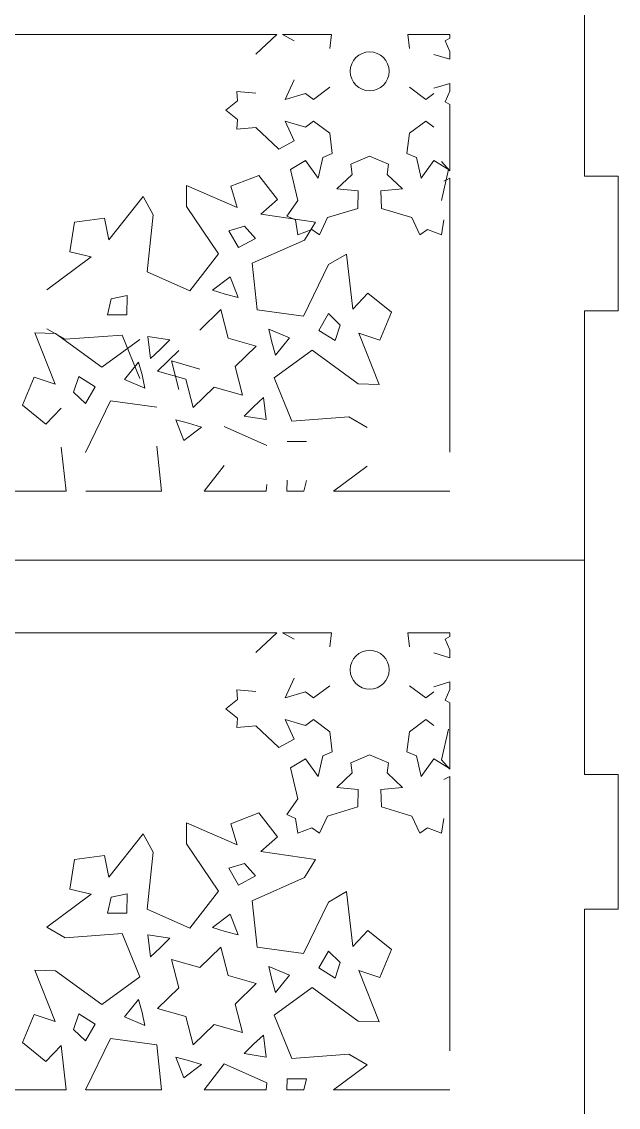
# Model space of a CAD drawing. Header units: centimetres. Extents: x -23 to 23, y -30.7 to 30.7.
# Drawn here: x 9.75 to 20.38, y -19.08 to 0.25 of the extents above; entities that cross this region are included whole.
import ezdxf

# ---------------------------------------------------------------- set-up
doc = ezdxf.new("R2010")
doc.units = ezdxf.units.CM
doc.header["$MEASUREMENT"] = 0
doc.layers.add('layer 1', color=7, linetype='Continuous')

msp = doc.modelspace()

# ---------------------------------------------------------------- linework, layer by layer
at = {"layer": 'layer 1', "color": 1, "lineweight": 9}
for points in [[(19.77875, -2.49902), (19.77875, -2.49902), (19.77875, 5.75804), (19.77875, 5.75804)], [(9.02391, 0.02076), (9.02391, 0.02076), (14.29071, 0.02076), (14.29071, 0.02076)], [(13.91714, -0.32854), (13.91714, -0.32854), (14.29072, 0.02076), (14.29072, 0.02076)], [(14.39593, 0.02076), (14.39593, 0.02076), (15.2679, 0.02076), (15.2679, 0.02076)], [(14.39593, 0.02076), (14.39593, 0.02076), (14.60269, -0.09202), (14.60269, -0.09202)], [(15.26791, 0.02076), (15.26791, 0.02076), (15.2383, -0.22556), (15.2383, -0.22556)], [(16.62621, 0.02076), (16.62621, 0.02076), (17.37895, 0.02076), (17.37895, 0.02076)], [(16.62621, 0.02076), (16.62621, 0.02076), (16.65583, -0.22556), (16.65583, -0.22556)], [(17.37897, -0.04425), (17.37897, -0.04425), (17.37897, 0.02076), (17.37897, 0.02076)], [(17.29141, -0.09201), (17.29141, -0.09201), (17.37895, -0.28168), (17.37895, -0.28168)], [(17.37897, -0.04425), (17.37897, -0.04425), (17.29143, -0.09201), (17.29143, -0.09201)], [(17.09197, -0.3334), (17.09197, -0.3334), (17.37895, -0.41942), (17.37895, -0.41942)], [(17.37897, -0.41943), (17.37897, -0.41943), (17.37897, -0.28168), (17.37897, -0.28168)], [(14.6027, -0.78546), (14.6027, -0.78546), (14.44138, -1.13498), (14.44138, -1.13498)], [(14.94748, -1.13699), (14.94748, -1.13699), (15.23829, -0.91899), (15.23829, -0.91899)], [(16.94664, -1.13699), (16.94664, -1.13699), (16.65583, -0.91899), (16.65583, -0.91899)], [(17.09197, -0.9361), (17.09197, -0.9361), (17.37895, -0.85008), (17.37895, -0.85008)], [(17.37897, -0.98782), (17.37897, -0.98782), (17.37897, -0.85008), (17.37897, -0.85008)], [(13.91714, -1.02197), (13.91714, -1.02197), (13.57899, -0.99419), (13.57899, -0.99419)], [(13.57899, -0.99419), (13.57899, -0.99419), (13.5944, -1.16119), (13.5944, -1.16119)], [(14.80215, -1.02685), (14.80215, -1.02685), (14.44138, -1.13498), (14.44138, -1.13498)], [(14.80215, -1.02685), (14.80215, -1.02685), (14.94748, -1.13699), (14.94748, -1.13699)], [(17.09197, -1.02685), (17.09197, -1.02685), (16.94664, -1.13699), (16.94664, -1.13699)], [(17.29141, -1.17749), (17.29141, -1.17749), (17.37895, -0.98782), (17.37895, -0.98782)], [(13.5944, -1.16119), (13.5944, -1.16119), (13.38566, -1.32818), (13.38566, -1.32818)], [(13.5944, -1.4952), (13.5944, -1.4952), (13.38566, -1.3282), (13.38566, -1.3282)], [(17.37897, -1.22525), (17.37897, -1.22525), (17.29143, -1.17749), (17.29143, -1.17749)], [(17.37897, -2.40579), (17.37897, -2.40579), (17.37897, -1.22525), (17.37897, -1.22525)], [(13.57899, -1.6622), (13.57899, -1.6622), (13.5944, -1.4952), (13.5944, -1.4952)], [(14.80215, -1.62953), (14.80215, -1.62953), (14.44138, -1.5214), (14.44138, -1.5214)], [(14.6027, -1.87093), (14.6027, -1.87093), (14.44138, -1.5214), (14.44138, -1.5214)], [(14.80215, -1.62953), (14.80215, -1.62953), (14.94748, -1.5194), (14.94748, -1.5194)], [(14.94748, -1.5194), (14.94748, -1.5194), (15.23829, -1.7374), (15.23829, -1.7374)], [(16.94664, -1.5194), (16.94664, -1.5194), (16.65583, -1.7374), (16.65583, -1.7374)], [(17.09197, -1.62953), (17.09197, -1.62953), (16.94664, -1.5194), (16.94664, -1.5194)], [(13.91714, -1.63439), (13.91714, -1.63439), (13.57899, -1.66218), (13.57899, -1.66218)], [(13.91714, -1.63439), (13.91714, -1.63439), (14.32949, -2.01996), (14.32949, -2.01996)], [(15.28168, -2.09824), (15.28168, -2.09824), (15.23829, -1.7374), (15.23829, -1.7374)], [(16.61244, -2.09824), (16.61244, -2.09824), (16.65583, -1.7374), (16.65583, -1.7374)], [(14.32949, -2.01996), (14.32949, -2.01996), (14.6027, -1.87093), (14.6027, -1.87093)], [(15.11363, -2.16905), (15.11363, -2.16905), (15.28168, -2.09826), (15.28168, -2.09826)], [(16.78049, -2.16905), (16.78049, -2.16905), (16.61244, -2.09826), (16.61244, -2.09826)], [(14.53919, -2.38317), (14.53919, -2.38317), (14.80486, -2.22107), (14.80486, -2.22107)], [(14.80485, -2.22107), (14.80485, -2.22107), (15.02689, -2.53554), (15.02689, -2.53554)], [(15.11363, -2.16905), (15.11363, -2.16905), (15.02689, -2.53556), (15.02689, -2.53556)], [(15.61286, -2.28946), (15.61286, -2.28946), (15.94706, -2.14661), (15.94706, -2.14661)], [(15.63558, -2.47038), (15.63558, -2.47038), (15.61286, -2.28946), (15.61286, -2.28946)], [(16.28126, -2.28946), (16.28126, -2.28946), (15.94706, -2.14661), (15.94706, -2.14661)], [(16.25854, -2.47038), (16.25854, -2.47038), (16.28125, -2.28946), (16.28125, -2.28946)], [(16.78049, -2.16905), (16.78049, -2.16905), (16.86723, -2.53556), (16.86723, -2.53556)], [(17.08927, -2.22107), (17.08927, -2.22107), (16.86723, -2.53554), (16.86723, -2.53554)], [(17.35494, -2.38317), (17.35494, -2.38317), (17.08927, -2.22107), (17.08927, -2.22107)], [(17.22721, -2.23962), (17.22721, -2.23962), (17.37897, -2.40579), (17.37897, -2.40579)], [(13.97434, -2.49091), (13.97434, -2.49091), (13.47138, -2.68157), (13.47138, -2.68157)], [(13.97434, -2.49091), (13.97434, -2.49091), (14.30176, -2.91767), (14.30176, -2.91767)], [(14.66691, -2.93305), (14.66691, -2.93305), (14.53918, -2.38317), (14.53918, -2.38317)], [(15.63558, -2.47038), (15.63558, -2.47038), (15.36155, -2.72874), (15.36155, -2.72874)], [(16.25854, -2.47038), (16.25854, -2.47038), (16.53257, -2.72874), (16.53257, -2.72874)], [(17.22721, -2.93305), (17.22721, -2.93305), (17.35494, -2.38317), (17.35494, -2.38317)], [(19.77875, -2.49902), (19.77875, -2.49902), (20.3787, -2.49902), (20.3787, -2.49902)], [(20.3787, -4.8988), (20.3787, -4.8988), (20.3787, -2.49902), (20.3787, -2.49902)], [(12.68136, -2.66743), (12.68136, -2.66743), (12.68057, -3.04032), (12.68057, -3.04032)], [(13.58437, -3.0581), (13.58437, -3.0581), (12.68136, -2.66743), (12.68136, -2.66743)], [(13.47138, -2.68157), (13.47138, -2.68157), (13.58437, -3.0581), (13.58437, -3.0581)], [(17.37897, -2.53763), (17.37897, -2.53763), (17.26803, -2.58872), (17.26803, -2.58872)], [(17.37897, -7.41858), (17.37897, -7.41858), (17.37897, -2.53763), (17.37897, -2.53763)], [(11.30041, -3.63303), (11.30041, -3.63303), (11.91086, -2.86138), (11.91086, -2.86138)], [(11.91086, -2.86138), (11.91086, -2.86138), (12.08808, -3.18946), (12.08808, -3.18946)], [(15.74492, -2.76381), (15.74492, -2.76381), (15.36155, -2.72876), (15.36155, -2.72876)], [(15.73736, -3.07493), (15.73736, -3.07493), (15.7449, -2.76379), (15.7449, -2.76379)], [(16.14922, -2.76381), (16.14922, -2.76381), (16.53258, -2.72876), (16.53258, -2.72876)], [(16.15676, -3.07493), (16.15676, -3.07493), (16.14922, -2.76379), (16.14922, -2.76379)], [(12.68057, -3.04032), (12.68057, -3.04032), (13.25426, -3.88267), (13.25426, -3.88267)], [(14.30176, -2.91767), (14.30176, -2.91767), (14.00758, -3.17843), (14.00758, -3.17843)], [(14.66691, -2.93305), (14.66691, -2.93305), (14.47377, -3.21201), (14.47377, -3.21201)], [(15.19728, -3.23926), (15.19728, -3.23926), (15.73736, -3.07494), (15.73736, -3.07494)], [(16.69684, -3.23926), (16.69684, -3.23926), (16.15676, -3.07494), (16.15676, -3.07494)], [(10.68839, -3.31805), (10.68839, -3.31805), (11.22167, -3.24787), (11.22167, -3.24787)], [(11.22167, -3.24787), (11.22167, -3.24787), (11.30041, -3.63303), (11.30041, -3.63303)], [(12.08808, -3.18946), (12.08808, -3.18946), (11.98157, -4.20303), (11.98157, -4.20303)], [(14.00758, -3.17843), (14.00758, -3.17843), (14.98105, -3.32126), (14.98105, -3.32126)], [(14.47377, -3.21201), (14.47377, -3.21201), (14.6261, -3.28215), (14.6261, -3.28215)], [(14.6261, -3.28215), (14.6261, -3.28215), (14.66636, -3.54644), (14.66636, -3.54644)], [(15.19728, -3.23926), (15.19728, -3.23926), (15.05227, -3.54601), (15.05227, -3.54601)], [(16.69684, -3.23926), (16.69684, -3.23926), (16.84185, -3.54601), (16.84185, -3.54601)], [(17.26802, -3.28215), (17.26802, -3.28215), (17.22778, -3.54644), (17.22778, -3.54644)], [(10.68839, -3.31805), (10.68839, -3.31805), (10.60202, -3.84895), (10.60202, -3.84895)], [(13.71774, -3.39343), (13.71774, -3.39343), (13.43702, -3.47542), (13.43702, -3.47542)], [(13.43702, -3.47542), (13.43702, -3.47542), (13.60935, -3.77468), (13.60935, -3.77468)], [(13.71774, -3.39343), (13.71774, -3.39343), (13.91335, -3.61085), (13.91335, -3.61085)], [(14.91536, -3.44915), (14.91536, -3.44915), (14.66636, -3.54644), (14.66636, -3.54644)], [(14.98105, -3.32126), (14.98105, -3.32126), (14.78554, -3.63878), (14.78554, -3.63878)], [(15.05228, -3.54601), (15.05228, -3.54601), (14.91536, -3.44915), (14.91536, -3.44915)], [(16.84185, -3.54601), (16.84185, -3.54601), (16.97877, -3.44915), (16.97877, -3.44915)], [(16.97877, -3.44915), (16.97877, -3.44915), (17.22778, -3.54644), (17.22778, -3.54644)], [(13.91335, -3.61085), (13.91335, -3.61085), (13.60935, -3.77468), (13.60935, -3.77468)], [(14.78554, -3.63878), (14.78554, -3.63878), (13.85451, -4.05332), (13.85451, -4.05332)], [(10.60204, -3.84895), (10.60204, -3.84895), (10.98462, -3.93936), (10.98462, -3.93936)], [(10.98461, -3.93938), (10.98461, -3.93938), (10.19477, -4.52606), (10.19477, -4.52606)], [(13.25427, -3.88267), (13.25427, -3.88267), (12.74357, -4.542), (12.74357, -4.542)], [(13.85451, -4.05332), (13.85451, -4.05332), (13.94195, -4.88272), (13.94195, -4.88272)], [(15.53427, -3.89156), (15.53427, -3.89156), (15.21095, -4.07733), (15.21095, -4.07733)], [(15.64744, -4.86894), (15.64744, -4.86894), (15.53426, -3.89158), (15.53426, -3.89158)], [(11.98155, -4.20303), (11.98155, -4.20303), (12.74355, -4.542), (12.74355, -4.542)], [(15.21095, -4.07733), (15.21095, -4.07733), (14.76829, -4.99534), (14.76829, -4.99534)], [(13.462, -4.29295), (13.462, -4.29295), (13.14641, -4.53125), (13.14641, -4.53125)], [(13.462, -4.29295), (13.462, -4.29295), (13.60502, -4.66164), (13.60502, -4.66164)], [(11.34169, -4.68497), (11.34169, -4.68497), (11.62778, -4.62428), (11.62778, -4.62428)], [(11.62778, -4.62428), (11.62778, -4.62428), (11.61766, -4.96946), (11.61766, -4.96946)], [(13.14639, -4.53125), (13.14639, -4.53125), (13.37423, -4.60167), (13.37423, -4.60167)], [(13.60502, -4.66164), (13.60502, -4.66164), (13.37423, -4.60165), (13.37423, -4.60165)], [(15.91703, -4.58282), (15.91703, -4.58282), (15.64744, -4.86892), (15.64744, -4.86892)], [(16.33364, -4.92306), (16.33364, -4.92306), (15.91704, -4.58282), (15.91704, -4.58282)], [(11.34169, -4.68497), (11.34169, -4.68497), (11.27233, -4.96908), (11.27233, -4.96908)], [(11.27234, -4.96907), (11.27234, -4.96907), (11.61766, -4.96946), (11.61766, -4.96946)], [(13.29567, -4.87797), (13.29567, -4.87797), (12.92019, -5.24371), (12.92019, -5.24371)], [(13.29567, -4.87797), (13.29567, -4.87797), (13.42257, -5.38654), (13.42257, -5.38654)], [(14.76829, -4.99534), (14.76829, -4.99534), (13.94194, -4.88272), (13.94194, -4.88272)], [(15.21236, -4.94998), (15.21236, -4.94998), (15.03936, -5.24885), (15.03936, -5.24885)], [(15.42373, -5.1521), (15.42373, -5.1521), (15.21236, -4.94998), (15.21236, -4.94998)], [(16.33364, -4.92306), (16.33364, -4.92306), (16.12776, -5.41998), (16.12776, -5.41998)], [(19.77875, -13.15585), (19.77875, -13.15585), (19.77875, -4.8988), (19.77875, -4.8988)], [(19.77875, -4.8988), (19.77875, -4.8988), (20.3787, -4.8988), (20.3787, -4.8988)], [(15.42373, -5.1521), (15.42373, -5.1521), (15.33324, -5.4302), (15.33324, -5.4302)], [(10.34052, -6.20478), (10.34052, -6.20478), (9.97748, -5.2903), (9.97748, -5.2903)], [(9.97748, -5.29032), (9.97748, -5.29032), (10.35022, -5.30087), (10.35022, -5.30087)], [(10.19477, -5.2195), (10.19477, -5.2195), (10.51731, -5.40662), (10.51731, -5.40662)], [(10.35022, -5.30087), (10.35022, -5.30087), (11.17474, -5.8999), (11.17474, -5.8999)], [(10.51731, -5.40662), (10.51731, -5.40662), (11.53366, -5.33097), (11.53366, -5.33097)], [(11.17474, -5.8999), (11.17474, -5.8999), (11.84929, -5.40947), (11.84929, -5.40947)], [(11.53366, -5.33097), (11.53366, -5.33097), (11.84931, -6.10292), (11.84931, -6.10292)], [(11.99283, -5.3562), (11.99283, -5.3562), (12.0414, -5.74866), (12.0414, -5.74866)], [(11.99283, -5.3562), (11.99283, -5.3562), (12.38364, -5.41668), (12.38364, -5.41668)], [(13.92704, -5.52884), (13.92704, -5.52884), (13.42256, -5.38654), (13.42256, -5.38654)], [(14.15269, -5.22621), (14.15269, -5.22621), (14.20563, -5.45871), (14.20563, -5.45871)], [(14.51686, -5.38038), (14.51686, -5.38038), (14.15269, -5.22621), (14.15269, -5.22621)], [(14.51686, -5.38038), (14.51686, -5.38038), (14.26907, -5.68858), (14.26907, -5.68858)], [(15.33324, -5.4302), (15.33324, -5.4302), (15.03936, -5.24885), (15.03936, -5.24885)], [(15.75484, -5.2956), (15.75484, -5.2956), (16.11789, -6.21008), (16.11789, -6.21008)], [(16.12776, -5.41999), (16.12776, -5.41999), (15.75484, -5.29562), (15.75484, -5.29562)], [(12.0414, -5.74868), (12.0414, -5.74868), (12.21628, -5.58657), (12.21628, -5.58657)], [(12.38363, -5.41668), (12.38363, -5.41668), (12.21628, -5.58657), (12.21628, -5.58657)], [(13.92704, -5.52884), (13.92704, -5.52884), (13.55004, -5.89303), (13.55004, -5.89303)], [(14.26907, -5.68858), (14.26907, -5.68858), (14.20562, -5.45871), (14.20562, -5.45871)], [(14.92063, -5.6005), (14.92063, -5.6005), (14.24608, -6.09092), (14.24608, -6.09092)], [(15.74515, -6.19952), (15.74515, -6.19952), (14.92063, -5.6005), (14.92063, -5.6005)], [(12.16833, -5.97155), (12.16833, -5.97155), (12.54533, -5.60736), (12.54533, -5.60736)], [(12.41631, -5.79276), (12.41631, -5.79276), (12.92019, -5.93714), (12.92019, -5.93714)], [(12.41631, -5.79276), (12.41631, -5.79276), (12.54531, -6.3008), (12.54531, -6.3008)], [(11.57851, -6.12001), (11.57851, -6.12001), (11.8263, -5.81181), (11.8263, -5.81181)], [(11.8263, -5.81181), (11.8263, -5.81181), (11.88975, -6.04168), (11.88975, -6.04168)], [(12.16833, -5.97155), (12.16833, -5.97155), (12.67281, -6.11385), (12.67281, -6.11385)], [(13.67906, -6.40107), (13.67906, -6.40107), (13.55005, -5.89303), (13.55005, -5.89303)], [(9.76173, -6.57732), (9.76173, -6.57732), (9.9676, -6.0804), (9.9676, -6.0804)], [(9.9676, -6.0804), (9.9676, -6.0804), (10.34052, -6.20478), (10.34052, -6.20478)], [(10.67164, -6.34828), (10.67164, -6.34828), (10.76212, -6.07018), (10.76212, -6.07018)], [(10.76212, -6.07019), (10.76212, -6.07019), (11.05601, -6.25154), (11.05601, -6.25154)], [(11.57851, -6.12001), (11.57851, -6.12001), (11.94268, -6.27419), (11.94268, -6.27419)], [(11.94269, -6.27419), (11.94269, -6.27419), (11.88975, -6.04168), (11.88975, -6.04168)], [(12.79969, -6.62242), (12.79969, -6.62242), (12.67279, -6.11385), (12.67279, -6.11385)], [(14.56171, -6.86286), (14.56171, -6.86286), (14.24606, -6.09091), (14.24606, -6.09091)], [(10.67164, -6.34828), (10.67164, -6.34828), (10.883, -6.5504), (10.883, -6.5504)], [(10.883, -6.55041), (10.883, -6.55041), (11.05601, -6.25154), (11.05601, -6.25154)], [(12.79969, -6.62242), (12.79969, -6.62242), (13.17517, -6.25668), (13.17517, -6.25668)], [(13.67906, -6.40107), (13.67906, -6.40107), (13.17517, -6.25668), (13.17517, -6.25668)], [(16.11789, -6.21008), (16.11789, -6.21008), (15.74515, -6.19952), (15.74515, -6.19952)], [(10.88441, -7.42306), (10.88441, -7.42306), (11.32707, -6.50506), (11.32707, -6.50506)], [(11.32707, -6.50506), (11.32707, -6.50506), (12.15343, -6.61767), (12.15343, -6.61767)], [(14.05397, -6.44517), (14.05397, -6.44517), (13.87908, -6.60728), (13.87908, -6.60728)], [(14.10255, -6.83763), (14.10255, -6.83763), (14.05397, -6.44517), (14.05397, -6.44517)], [(9.76173, -6.57732), (9.76173, -6.57732), (10.17832, -6.91756), (10.17832, -6.91756)], [(10.17834, -6.91758), (10.17834, -6.91758), (10.44793, -6.63147), (10.44793, -6.63147)], [(13.71174, -6.77714), (13.71174, -6.77714), (13.87908, -6.60726), (13.87908, -6.60726)], [(12.49035, -6.83876), (12.49035, -6.83876), (12.72114, -6.89874), (12.72114, -6.89874)], [(12.63337, -7.20745), (12.63337, -7.20745), (12.49035, -6.83876), (12.49035, -6.83876)], [(12.94897, -6.96914), (12.94897, -6.96914), (12.72114, -6.89873), (12.72114, -6.89873)], [(14.11381, -7.29735), (14.11381, -7.29735), (13.35182, -6.95838), (13.35182, -6.95838)], [(14.10255, -6.83763), (14.10255, -6.83763), (13.71174, -6.77714), (13.71174, -6.77714)], [(15.57806, -6.78721), (15.57806, -6.78721), (14.56171, -6.86286), (14.56171, -6.86286)], [(15.90059, -6.97433), (15.90059, -6.97433), (15.57806, -6.78721), (15.57806, -6.78721)], [(12.63337, -7.20745), (12.63337, -7.20745), (12.94897, -6.96914), (12.94897, -6.96914)], [(10.44793, -7.32489), (10.44793, -7.32489), (10.53908, -8.11201), (10.53908, -8.11201)], [(12.23786, -8.11201), (12.23786, -8.11201), (12.15341, -7.31111), (12.15341, -7.31111)], [(14.82302, -7.22476), (14.82302, -7.22476), (14.4777, -7.22437), (14.4777, -7.22437)], [(12.99536, -8.11201), (12.99536, -8.11201), (13.35182, -7.65182), (13.35182, -7.65182)], [(15.30252, -8.11201), (15.30252, -8.11201), (15.90059, -7.66777), (15.90059, -7.66777)], [(14.47201, -8.11201), (14.47201, -8.11201), (14.4777, -7.9178), (14.4777, -7.9178)], [(14.77571, -8.11201), (14.77571, -8.11201), (14.82302, -7.9182), (14.82302, -7.9182)], [(1.78033, -8.11201), (1.78033, -8.11201), (10.53908, -8.11201), (10.53908, -8.11201)], [(10.88658, -8.11201), (10.88658, -8.11201), (12.23786, -8.11201), (12.23786, -8.11201)], [(12.99536, -8.11201), (12.99536, -8.11201), (14.10106, -8.11201), (14.10106, -8.11201)], [(14.10106, -8.11201), (14.10106, -8.11201), (14.11381, -7.99079), (14.11381, -7.99079)], [(14.47201, -8.11201), (14.47201, -8.11201), (14.77571, -8.11201), (14.77571, -8.11201)], [(15.30252, -8.11201), (15.30252, -8.11201), (17.37897, -8.11201), (17.37897, -8.11201)], [(19.77875, -9.34115), (19.77875, -9.34115), (0.58044, -9.34115), (0.58044, -9.34115)], [(9.02391, -10.63607), (9.02391, -10.63607), (14.29071, -10.63607), (14.29071, -10.63607)], [(13.91714, -10.98539), (13.91714, -10.98539), (14.29072, -10.63609), (14.29072, -10.63609)], [(14.39593, -10.63607), (14.39593, -10.63607), (15.2679, -10.63607), (15.2679, -10.63607)], [(14.39593, -10.63607), (14.39593, -10.63607), (14.60269, -10.74884), (14.60269, -10.74884)], [(15.26791, -10.63607), (15.26791, -10.63607), (15.2383, -10.88239), (15.2383, -10.88239)], [(16.62621, -10.63607), (16.62621, -10.63607), (17.37895, -10.63607), (17.37895, -10.63607)], [(16.62621, -10.63607), (16.62621, -10.63607), (16.65583, -10.88239), (16.65583, -10.88239)], [(17.29141, -10.74886), (17.29141, -10.74886), (17.37895, -10.93854), (17.37895, -10.93854)], [(17.37897, -10.70111), (17.37897, -10.70111), (17.29143, -10.74886), (17.29143, -10.74886)], [(17.37897, -10.70111), (17.37897, -10.70111), (17.37897, -10.63607), (17.37897, -10.63607)], [(17.09197, -10.99026), (17.09197, -10.99026), (17.37895, -11.07627), (17.37895, -11.07627)], [(17.37897, -11.07627), (17.37897, -11.07627), (17.37897, -10.93854), (17.37897, -10.93854)], [(14.6027, -11.44229), (14.6027, -11.44229), (14.44138, -11.79182), (14.44138, -11.79182)], [(14.94748, -11.79383), (14.94748, -11.79383), (15.23829, -11.57583), (15.23829, -11.57583)], [(16.94664, -11.79383), (16.94664, -11.79383), (16.65583, -11.57583), (16.65583, -11.57583)], [(17.09197, -11.59294), (17.09197, -11.59294), (17.37895, -11.50692), (17.37895, -11.50692)], [(17.37897, -11.64466), (17.37897, -11.64466), (17.37897, -11.50692), (17.37897, -11.50692)], [(13.57899, -11.65102), (13.57899, -11.65102), (13.5944, -11.81802), (13.5944, -11.81802)], [(13.91714, -11.67883), (13.91714, -11.67883), (13.57899, -11.65104), (13.57899, -11.65104)], [(14.80215, -11.68369), (14.80215, -11.68369), (14.44138, -11.79182), (14.44138, -11.79182)], [(14.80215, -11.68369), (14.80215, -11.68369), (14.94748, -11.79383), (14.94748, -11.79383)], [(17.09197, -11.68369), (17.09197, -11.68369), (16.94664, -11.79383), (16.94664, -11.79383)], [(17.29141, -11.83433), (17.29141, -11.83433), (17.37895, -11.64466), (17.37895, -11.64466)], [(13.5944, -11.81804), (13.5944, -11.81804), (13.38566, -11.98504), (13.38566, -11.98504)], [(13.5944, -12.15204), (13.5944, -12.15204), (13.38566, -11.98504), (13.38566, -11.98504)], [(17.37897, -11.88209), (17.37897, -11.88209), (17.29143, -11.83433), (17.29143, -11.83433)], [(17.37897, -13.06262), (17.37897, -13.06262), (17.37897, -11.88209), (17.37897, -11.88209)], [(13.57899, -12.31904), (13.57899, -12.31904), (13.5944, -12.15204), (13.5944, -12.15204)], [(14.80215, -12.28639), (14.80215, -12.28639), (14.44138, -12.17826), (14.44138, -12.17826)], [(14.6027, -12.52778), (14.6027, -12.52778), (14.44138, -12.17826), (14.44138, -12.17826)], [(14.80215, -12.28639), (14.80215, -12.28639), (14.94748, -12.17625), (14.94748, -12.17625)], [(14.94748, -12.17624), (14.94748, -12.17624), (15.23829, -12.39423), (15.23829, -12.39423)], [(16.94664, -12.17624), (16.94664, -12.17624), (16.65583, -12.39423), (16.65583, -12.39423)], [(17.09197, -12.28639), (17.09197, -12.28639), (16.94664, -12.17625), (16.94664, -12.17625)], [(13.91714, -12.29125), (13.91714, -12.29125), (13.57899, -12.31904), (13.57899, -12.31904)], [(13.91714, -12.29125), (13.91714, -12.29125), (14.32949, -12.67681), (14.32949, -12.67681)], [(17.22721, -12.89646), (17.22721, -12.89646), (17.35494, -12.34658), (17.35494, -12.34658)], [(14.32949, -12.67681), (14.32949, -12.67681), (14.6027, -12.52778), (14.6027, -12.52778)], [(15.28168, -12.7551), (15.28168, -12.7551), (15.23829, -12.39425), (15.23829, -12.39425)], [(16.61244, -12.7551), (16.61244, -12.7551), (16.65583, -12.39425), (16.65583, -12.39425)], [(15.11363, -12.82589), (15.11363, -12.82589), (15.28168, -12.7551), (15.28168, -12.7551)], [(16.78049, -12.82589), (16.78049, -12.82589), (16.61244, -12.7551), (16.61244, -12.7551)], [(14.53919, -13.04001), (14.53919, -13.04001), (14.80486, -12.8779), (14.80486, -12.8779)], [(14.80485, -12.8779), (14.80485, -12.8779), (15.02689, -13.19238), (15.02689, -13.19238)], [(15.11363, -12.82589), (15.11363, -12.82589), (15.02689, -13.19239), (15.02689, -13.19239)], [(15.61286, -12.94629), (15.61286, -12.94629), (15.94706, -12.80344), (15.94706, -12.80344)], [(15.63558, -13.12723), (15.63558, -13.12723), (15.61286, -12.94631), (15.61286, -12.94631)], [(16.28126, -12.94629), (16.28126, -12.94629), (15.94706, -12.80344), (15.94706, -12.80344)], [(16.25854, -13.12723), (16.25854, -13.12723), (16.28125, -12.94631), (16.28125, -12.94631)], [(16.78049, -12.82589), (16.78049, -12.82589), (16.86723, -13.19239), (16.86723, -13.19239)], [(17.08927, -12.8779), (17.08927, -12.8779), (16.86723, -13.19238), (16.86723, -13.19238)], [(17.35494, -13.04001), (17.35494, -13.04001), (17.08927, -12.8779), (17.08927, -12.8779)], [(17.22721, -12.89646), (17.22721, -12.89646), (17.37897, -13.06262), (17.37897, -13.06262)], [(14.66691, -13.58989), (14.66691, -13.58989), (14.53918, -13.04001), (14.53918, -13.04001)], [(15.63558, -13.12723), (15.63558, -13.12723), (15.36155, -13.3856), (15.36155, -13.3856)], [(16.25854, -13.12723), (16.25854, -13.12723), (16.53257, -13.3856), (16.53257, -13.3856)], [(17.37897, -13.19448), (17.37897, -13.19448), (17.26803, -13.24557), (17.26803, -13.24557)], [(17.37897, -18.07543), (17.37897, -18.07543), (17.37897, -13.19448), (17.37897, -13.19448)], [(19.77875, -13.15585), (19.77875, -13.15585), (20.3787, -13.15585), (20.3787, -13.15585)], [(20.3787, -15.55565), (20.3787, -15.55565), (20.3787, -13.15585), (20.3787, -13.15585)], [(15.74492, -13.42065), (15.74492, -13.42065), (15.36155, -13.3856), (15.36155, -13.3856)], [(15.73736, -13.73178), (15.73736, -13.73178), (15.7449, -13.42065), (15.7449, -13.42065)], [(16.14922, -13.42065), (16.14922, -13.42065), (16.53258, -13.3856), (16.53258, -13.3856)], [(16.15676, -13.73178), (16.15676, -13.73178), (16.14922, -13.42065), (16.14922, -13.42065)], [(14.66691, -13.58989), (14.66691, -13.58989), (14.47377, -13.86884), (14.47377, -13.86884)], [(13.97434, -13.8412), (13.97434, -13.8412), (13.47138, -14.03186), (13.47138, -14.03186)], [(13.97434, -13.8412), (13.97434, -13.8412), (14.30176, -14.26796), (14.30176, -14.26796)], [(14.47377, -13.86884), (14.47377, -13.86884), (14.6261, -13.93899), (14.6261, -13.93899)], [(15.19728, -13.8961), (15.19728, -13.8961), (15.05227, -14.20284), (15.05227, -14.20284)], [(15.19728, -13.8961), (15.19728, -13.8961), (15.73736, -13.73178), (15.73736, -13.73178)], [(16.69684, -13.8961), (16.69684, -13.8961), (16.15676, -13.73178), (16.15676, -13.73178)], [(16.69684, -13.8961), (16.69684, -13.8961), (16.84185, -14.20284), (16.84185, -14.20284)], [(12.68136, -14.01772), (12.68136, -14.01772), (12.68057, -14.39061), (12.68057, -14.39061)], [(13.58437, -14.40839), (13.58437, -14.40839), (12.68136, -14.01772), (12.68136, -14.01772)], [(13.47138, -14.03186), (13.47138, -14.03186), (13.58437, -14.40839), (13.58437, -14.40839)], [(14.6261, -13.93901), (14.6261, -13.93901), (14.66636, -14.2033), (14.66636, -14.2033)], [(14.91536, -14.10601), (14.91536, -14.10601), (14.66636, -14.2033), (14.66636, -14.2033)], [(15.05228, -14.20286), (15.05228, -14.20286), (14.91536, -14.10601), (14.91536, -14.10601)], [(16.84185, -14.20286), (16.84185, -14.20286), (16.97877, -14.10601), (16.97877, -14.10601)], [(16.97877, -14.10601), (16.97877, -14.10601), (17.22778, -14.2033), (17.22778, -14.2033)], [(17.26802, -13.93901), (17.26802, -13.93901), (17.22778, -14.2033), (17.22778, -14.2033)], [(11.30041, -14.9833), (11.30041, -14.9833), (11.91086, -14.21166), (11.91086, -14.21166)], [(11.91086, -14.21167), (11.91086, -14.21167), (12.08808, -14.53974), (12.08808, -14.53974)], [(14.30176, -14.26796), (14.30176, -14.26796), (14.00758, -14.52872), (14.00758, -14.52872)], [(12.68057, -14.39061), (12.68057, -14.39061), (13.25426, -15.23296), (13.25426, -15.23296)], [(10.68839, -14.66834), (10.68839, -14.66834), (10.60202, -15.19924), (10.60202, -15.19924)], [(10.68839, -14.66834), (10.68839, -14.66834), (11.22167, -14.59816), (11.22167, -14.59816)], [(11.22167, -14.59816), (11.22167, -14.59816), (11.30041, -14.98331), (11.30041, -14.98331)], [(12.08808, -14.53974), (12.08808, -14.53974), (11.98157, -15.55331), (11.98157, -15.55331)], [(14.00758, -14.52872), (14.00758, -14.52872), (14.98105, -14.67155), (14.98105, -14.67155)], [(14.98105, -14.67155), (14.98105, -14.67155), (14.78554, -14.98907), (14.78554, -14.98907)], [(13.71774, -14.74372), (13.71774, -14.74372), (13.43702, -14.82571), (13.43702, -14.82571)], [(13.43702, -14.82571), (13.43702, -14.82571), (13.60935, -15.12497), (13.60935, -15.12497)], [(13.71774, -14.74372), (13.71774, -14.74372), (13.91335, -14.96114), (13.91335, -14.96114)], [(13.91335, -14.96112), (13.91335, -14.96112), (13.60935, -15.12496), (13.60935, -15.12496)], [(14.78554, -14.98907), (14.78554, -14.98907), (13.85451, -15.40361), (13.85451, -15.40361)], [(10.60204, -15.19924), (10.60204, -15.19924), (10.98462, -15.28966), (10.98462, -15.28966)], [(13.25427, -15.23296), (13.25427, -15.23296), (12.74357, -15.89228), (12.74357, -15.89228)], [(15.53427, -15.24185), (15.53427, -15.24185), (15.21095, -15.42762), (15.21095, -15.42762)], [(15.64744, -16.21921), (15.64744, -16.21921), (15.53426, -15.24185), (15.53426, -15.24185)], [(10.98461, -15.28965), (10.98461, -15.28965), (10.19477, -15.87634), (10.19477, -15.87634)], [(11.34169, -15.34181), (11.34169, -15.34181), (11.27233, -15.62592), (11.27233, -15.62592)], [(11.34169, -15.34181), (11.34169, -15.34181), (11.62778, -15.28112), (11.62778, -15.28112)], [(11.62778, -15.28112), (11.62778, -15.28112), (11.61766, -15.6263), (11.61766, -15.6263)], [(13.85451, -15.40361), (13.85451, -15.40361), (13.94195, -16.23301), (13.94195, -16.23301)], [(15.21095, -15.42762), (15.21095, -15.42762), (14.76829, -16.34562), (14.76829, -16.34562)], [(11.27234, -15.62592), (11.27234, -15.62592), (11.61766, -15.6263), (11.61766, -15.6263)], [(11.98155, -15.55331), (11.98155, -15.55331), (12.74355, -15.89228), (12.74355, -15.89228)], [(13.462, -15.64324), (13.462, -15.64324), (13.14641, -15.88154), (13.14641, -15.88154)], [(13.462, -15.64324), (13.462, -15.64324), (13.60502, -16.01192), (13.60502, -16.01192)], [(19.77875, -23.81269), (19.77875, -23.81269), (19.77875, -15.55565), (19.77875, -15.55565)], [(19.77875, -15.55565), (19.77875, -15.55565), (20.3787, -15.55565), (20.3787, -15.55565)], [(10.19477, -15.87635), (10.19477, -15.87635), (10.51731, -16.06347), (10.51731, -16.06347)], [(10.51731, -16.06347), (10.51731, -16.06347), (11.53366, -15.98782), (11.53366, -15.98782)], [(11.53366, -15.9878), (11.53366, -15.9878), (11.84931, -16.75976), (11.84931, -16.75976)], [(11.99283, -16.01305), (11.99283, -16.01305), (12.0414, -16.40551), (12.0414, -16.40551)], [(11.99283, -16.01305), (11.99283, -16.01305), (12.38364, -16.07354), (12.38364, -16.07354)], [(13.14639, -15.88153), (13.14639, -15.88153), (13.37423, -15.95194), (13.37423, -15.95194)], [(13.60502, -16.01192), (13.60502, -16.01192), (13.37423, -15.95194), (13.37423, -15.95194)], [(15.91703, -15.9331), (15.91703, -15.9331), (15.64744, -16.21921), (15.64744, -16.21921)], [(16.33364, -16.27335), (16.33364, -16.27335), (15.91704, -15.9331), (15.91704, -15.9331)], [(12.38363, -16.07354), (12.38363, -16.07354), (12.21628, -16.24342), (12.21628, -16.24342)], [(13.29567, -16.22826), (13.29567, -16.22826), (12.92019, -16.594), (12.92019, -16.594)], [(13.29567, -16.22826), (13.29567, -16.22826), (13.42257, -16.73683), (13.42257, -16.73683)], [(14.76829, -16.34562), (14.76829, -16.34562), (13.94194, -16.23301), (13.94194, -16.23301)], [(12.0414, -16.40551), (12.0414, -16.40551), (12.21628, -16.24341), (12.21628, -16.24341)], [(15.21236, -16.30027), (15.21236, -16.30027), (15.03936, -16.59914), (15.03936, -16.59914)], [(15.42373, -16.50238), (15.42373, -16.50238), (15.21236, -16.30027), (15.21236, -16.30027)], [(16.33364, -16.27335), (16.33364, -16.27335), (16.12776, -16.77027), (16.12776, -16.77027)], [(12.41631, -16.44961), (12.41631, -16.44961), (12.92019, -16.594), (12.92019, -16.594)], [(12.41631, -16.44961), (12.41631, -16.44961), (12.54531, -16.95765), (12.54531, -16.95765)], [(14.15269, -16.5765), (14.15269, -16.5765), (14.20563, -16.809), (14.20563, -16.809)], [(14.51686, -16.73067), (14.51686, -16.73067), (14.15269, -16.5765), (14.15269, -16.5765)], [(15.33324, -16.78049), (15.33324, -16.78049), (15.03936, -16.59914), (15.03936, -16.59914)], [(15.42373, -16.50238), (15.42373, -16.50238), (15.33324, -16.78049), (15.33324, -16.78049)], [(9.97748, -16.64059), (9.97748, -16.64059), (10.35022, -16.65114), (10.35022, -16.65114)], [(10.34052, -17.55507), (10.34052, -17.55507), (9.97748, -16.64059), (9.97748, -16.64059)], [(10.35022, -16.65114), (10.35022, -16.65114), (11.17474, -17.25017), (11.17474, -17.25017)], [(11.17474, -17.25019), (11.17474, -17.25019), (11.84929, -16.75976), (11.84929, -16.75976)], [(13.92704, -16.87913), (13.92704, -16.87913), (13.42256, -16.73683), (13.42256, -16.73683)], [(14.26907, -17.03887), (14.26907, -17.03887), (14.20562, -16.809), (14.20562, -16.809)], [(14.51686, -16.73067), (14.51686, -16.73067), (14.26907, -17.03887), (14.26907, -17.03887)], [(15.75484, -16.64589), (15.75484, -16.64589), (16.11789, -17.56037), (16.11789, -17.56037)], [(16.12776, -16.77027), (16.12776, -16.77027), (15.75484, -16.64589), (15.75484, -16.64589)], [(12.16833, -17.32182), (12.16833, -17.32182), (12.54533, -16.95764), (12.54533, -16.95764)], [(13.92704, -16.87913), (13.92704, -16.87913), (13.55004, -17.24332), (13.55004, -17.24332)], [(14.92063, -16.95077), (14.92063, -16.95077), (14.24608, -17.4412), (14.24608, -17.4412)], [(15.74515, -17.54981), (15.74515, -17.54981), (14.92063, -16.95078), (14.92063, -16.95078)], [(11.57851, -17.4703), (11.57851, -17.4703), (11.8263, -17.1621), (11.8263, -17.1621)], [(11.8263, -17.16209), (11.8263, -17.16209), (11.88975, -17.39195), (11.88975, -17.39195)], [(11.94269, -17.62446), (11.94269, -17.62446), (11.88975, -17.39195), (11.88975, -17.39195)], [(12.16833, -17.32182), (12.16833, -17.32182), (12.67281, -17.46412), (12.67281, -17.46412)], [(13.67906, -17.75136), (13.67906, -17.75136), (13.55005, -17.24332), (13.55005, -17.24332)], [(9.76173, -17.92761), (9.76173, -17.92761), (9.9676, -17.43069), (9.9676, -17.43069)], [(9.9676, -17.43069), (9.9676, -17.43069), (10.34052, -17.55507), (10.34052, -17.55507)], [(10.67164, -17.69857), (10.67164, -17.69857), (10.76212, -17.42046), (10.76212, -17.42046)], [(10.76212, -17.42048), (10.76212, -17.42048), (11.05601, -17.60183), (11.05601, -17.60183)], [(11.57851, -17.4703), (11.57851, -17.4703), (11.94268, -17.62447), (11.94268, -17.62447)], [(12.79969, -17.9727), (12.79969, -17.9727), (12.67279, -17.46412), (12.67279, -17.46412)], [(14.56171, -18.21315), (14.56171, -18.21315), (14.24606, -17.4412), (14.24606, -17.4412)], [(16.11789, -17.56037), (16.11789, -17.56037), (15.74515, -17.54981), (15.74515, -17.54981)], [(10.67164, -17.69857), (10.67164, -17.69857), (10.883, -17.90068), (10.883, -17.90068)], [(10.883, -17.9007), (10.883, -17.9007), (11.05601, -17.60183), (11.05601, -17.60183)], [(12.79969, -17.9727), (12.79969, -17.9727), (13.17517, -17.60696), (13.17517, -17.60696)], [(13.67906, -17.75136), (13.67906, -17.75136), (13.17517, -17.60697), (13.17517, -17.60697)], [(9.76173, -17.92761), (9.76173, -17.92761), (10.17832, -18.26785), (10.17832, -18.26785)], [(10.88441, -18.77333), (10.88441, -18.77333), (11.32707, -17.85533), (11.32707, -17.85533)], [(11.32707, -17.85533), (11.32707, -17.85533), (12.15343, -17.96795), (12.15343, -17.96795)], [(12.23786, -18.76887), (12.23786, -18.76887), (12.15341, -17.96796), (12.15341, -17.96796)], [(13.71174, -18.12743), (13.71174, -18.12743), (13.87908, -17.95755), (13.87908, -17.95755)], [(14.05397, -17.79544), (14.05397, -17.79544), (13.87908, -17.95755), (13.87908, -17.95755)], [(14.10255, -18.18792), (14.10255, -18.18792), (14.05397, -17.79546), (14.05397, -17.79546)], [(10.17834, -18.26785), (10.17834, -18.26785), (10.44793, -17.98175), (10.44793, -17.98175)], [(10.44793, -17.98175), (10.44793, -17.98175), (10.53908, -18.76887), (10.53908, -18.76887)], [(14.10255, -18.18792), (14.10255, -18.18792), (13.71174, -18.12743), (13.71174, -18.12743)], [(15.57806, -18.1375), (15.57806, -18.1375), (14.56171, -18.21315), (14.56171, -18.21315)], [(15.90059, -18.32461), (15.90059, -18.32461), (15.57806, -18.13749), (15.57806, -18.13749)], [(12.49035, -18.18903), (12.49035, -18.18903), (12.72114, -18.24902), (12.72114, -18.24902)], [(12.63337, -18.55774), (12.63337, -18.55774), (12.49035, -18.18905), (12.49035, -18.18905)], [(12.63337, -18.55774), (12.63337, -18.55774), (12.94897, -18.31943), (12.94897, -18.31943)], [(12.94897, -18.31943), (12.94897, -18.31943), (12.72114, -18.24902), (12.72114, -18.24902)], [(12.99536, -18.76887), (12.99536, -18.76887), (13.35182, -18.30867), (13.35182, -18.30867)], [(14.11381, -18.64764), (14.11381, -18.64764), (13.35182, -18.30867), (13.35182, -18.30867)], [(15.30252, -18.76887), (15.30252, -18.76887), (15.90059, -18.32462), (15.90059, -18.32462)], [(14.10106, -18.76887), (14.10106, -18.76887), (14.11381, -18.64764), (14.11381, -18.64764)], [(14.47201, -18.76887), (14.47201, -18.76887), (14.4777, -18.57466), (14.4777, -18.57466)], [(14.82302, -18.57503), (14.82302, -18.57503), (14.4777, -18.57466), (14.4777, -18.57466)], [(14.77571, -18.76887), (14.77571, -18.76887), (14.82302, -18.57505), (14.82302, -18.57505)], [(1.78033, -18.76887), (1.78033, -18.76887), (10.53908, -18.76887), (10.53908, -18.76887)], [(10.88658, -18.76887), (10.88658, -18.76887), (12.23786, -18.76887), (12.23786, -18.76887)], [(12.99536, -18.76887), (12.99536, -18.76887), (14.10106, -18.76887), (14.10106, -18.76887)], [(14.47201, -18.76887), (14.47201, -18.76887), (14.77571, -18.76887), (14.77571, -18.76887)], [(15.30252, -18.76887), (15.30252, -18.76887), (17.37897, -18.76887), (17.37897, -18.76887)]]:
    msp.add_open_spline(points, degree=3, dxfattribs=at)
for points in [[(15.94706, -0.28803), (15.94697, -0.28802), (15.94693, -0.28802), (15.94689, -0.28802), (15.94689, -0.28802), (15.75544, -0.28802), (15.60017, -0.44329), (15.60017, -0.63473), (15.60017, -0.63473), (15.60017, -0.82618), (15.75544, -0.98145), (15.94689, -0.98145), (15.94689, -0.98145), (15.94693, -0.98145), (15.94697, -0.98145), (15.94701, -0.98145), (15.94701, -0.98145), (15.94709, -0.98145), (15.94712, -0.98145), (15.94717, -0.98145), (15.94717, -0.98145), (16.13862, -0.98145), (16.29389, -0.82618), (16.29389, -0.63473), (16.29389, -0.63473), (16.29389, -0.44329), (16.13862, -0.28802), (15.94717, -0.28802), (15.94717, -0.28802), (15.94712, -0.28802), (15.94709, -0.28802), (15.94704, -0.28802), (15.94704, -0.28802), (15.94704, -0.28802), (15.94706, -0.28803), (15.94706, -0.28803)], [(15.94706, -10.94487), (15.94697, -10.94486), (15.94689, -10.94486), (15.94684, -10.94486), (15.94684, -10.94486), (15.75539, -10.94486), (15.60012, -11.10012), (15.60012, -11.29157), (15.60012, -11.29157), (15.60012, -11.48302), (15.75539, -11.63829), (15.94684, -11.63829), (15.94684, -11.63829), (15.94689, -11.63829), (15.94697, -11.63829), (15.94701, -11.63829), (15.94701, -11.63829), (15.94709, -11.63829), (15.94717, -11.63829), (15.94722, -11.63829), (15.94722, -11.63829), (16.13866, -11.63829), (16.29393, -11.48302), (16.29393, -11.29157), (16.29393, -11.29157), (16.29393, -11.10012), (16.13866, -10.94486), (15.94722, -10.94486), (15.94722, -10.94486), (15.94717, -10.94486), (15.94709, -10.94486), (15.94704, -10.94486), (15.94704, -10.94486), (15.94704, -10.94486), (15.94706, -10.94487), (15.94706, -10.94487)]]:
    msp.add_open_spline(points, degree=3, knots=[0, 0, 0, 0, 0.1, 0.1, 0.1, 0.1, 0.2, 0.2, 0.2, 0.2, 0.3, 0.3, 0.3, 0.3, 0.4, 0.4, 0.4, 0.4, 0.5, 0.5, 0.5, 0.5, 0.6, 0.6, 0.6, 0.6, 0.7, 0.7, 0.7, 0.7, 0.8, 0.8, 0.8, 0.8, 1, 1, 1, 1], dxfattribs=at)

doc.saveas('drawing.dxf')
